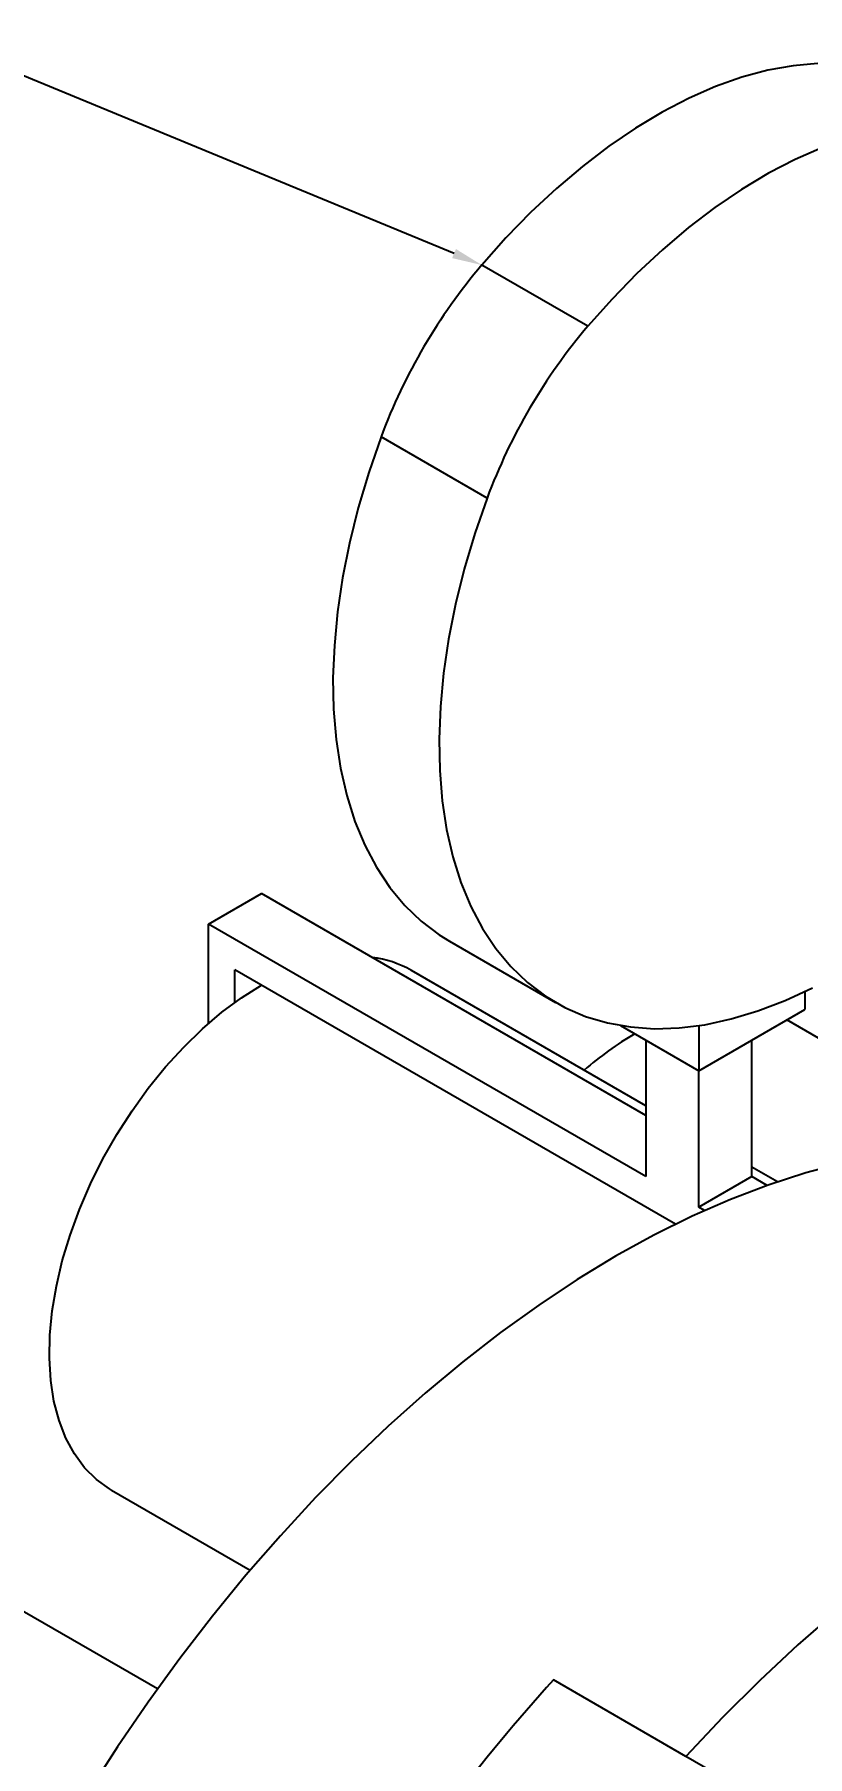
# Model space of a CAD drawing. Header units: millimetres. Extents: x 0 to 1189, y 0 to 841.
# Drawn here: x 265.5 to 368.6, y 426.7 to 656.3 of the extents above; entities that cross this region are included whole.
import ezdxf
from ezdxf import colors
from ezdxf.entities.mleader import LeaderData, LeaderLine
from ezdxf.math import Vec2, Vec3

# ---------------------------------------------------------------- set-up
doc = ezdxf.new("R2010")
doc.units = ezdxf.units.MM

msp = doc.modelspace()

# ---------------------------------------------------------------- linework, layer by layer
at = {"color": 7, "linetype": 'Continuous', "lineweight": 25}
for p, q in [((339.3, 617.41), (325.15, 625.57)), ((325.86, 594.48), (311.72, 602.65)), ((288.69, 537.7), (295.76, 541.78)), ((347.03, 512.19), (295.76, 541.78)), ((288.69, 524.42), (288.69, 537.7)), ((347.03, 504.02), (288.69, 537.7)), ((320.84, 535.42), (334.99, 527.25)), ((350.97, 497.67), (292.23, 531.58)), ((292.23, 527.24), (292.23, 531.58)), ((347.03, 513.47), (315.76, 531.52)), ((368.24, 528.71), (368.24, 526.3)), ((354.1, 518.14), (368.24, 526.3)), ((343.67, 524.16), (354.1, 518.14)), ((354.1, 524.15), (354.1, 518.14)), ((395.65, 507.7), (365.84, 524.91)), ((347.03, 522.22), (347.03, 504.02)), ((361.17, 504.02), (361.17, 522.22)), ((354.1, 499.94), (354.1, 518.14)), ((364.59, 503.33), (361.17, 505.3)), ((361.17, 504.02), (354.1, 499.94)), ((363.21, 502.85), (361.17, 504.02)), ((354.87, 499.5), (354.1, 499.94)), ((281.9, 435.7), (210.86, 476.71)), ((275.76, 462.23), (294.28, 451.54)), ((352.38, 426.69), (334.71, 436.9)), ((371.04, 415.96), (352.38, 426.69))]:
    msp.add_line(p, q, dxfattribs=at)
at = {"color": 7, "linetype": 'Continuous', "lineweight": 25, "flags": 128}
for points in [[(384.48, 649.09), (381.88, 650.39), (379.11, 651.38), (376.18, 652.05), (373.12, 652.41), (369.94, 652.44), (366.66, 652.15), (363.29, 651.54), (359.84, 650.61), (356.34, 649.37), (352.79, 647.82), (349.23, 645.97), (345.67, 643.83), (342.11, 641.41), (338.59, 638.72), (335.12, 635.78), (331.71, 632.6), (328.38, 629.19), (325.15, 625.57)], [(370.48, 641.2), (366.94, 639.65), (363.37, 637.8), (359.81, 635.66), (356.25, 633.24), (352.73, 630.56), (349.26, 627.61), (345.85, 624.43), (342.52, 621.02), (339.3, 617.41)], [(311.72, 602.65), (310.08, 597.91), (308.68, 593.18), (307.51, 588.49), (306.59, 583.86), (305.91, 579.31), (305.49, 574.85), (305.31, 570.52), (305.39, 566.33), (305.73, 562.3), (306.31, 558.46), (307.15, 554.82), (308.23, 551.39), (309.55, 548.2), (311.1, 545.26), (312.88, 542.58), (314.88, 540.18), (317.09, 538.07), (319.49, 536.26), (320.84, 535.42)], [(325.86, 594.48), (324.23, 589.75), (322.82, 585.02), (321.65, 580.33), (320.73, 575.7), (320.05, 571.14), (319.63, 566.69), (319.45, 562.36), (319.54, 558.17), (319.87, 554.14), (320.46, 550.3), (321.29, 546.65), (322.37, 543.23), (323.69, 540.04), (325.25, 537.1), (327.03, 534.42), (329.02, 532.02), (331.23, 529.91), (333.63, 528.09), (336.22, 526.58), (338.98, 525.39), (341.91, 524.52), (344.98, 523.97), (348.18, 523.74), (351.49, 523.85), (354.91, 524.28), (358.41, 525.04), (361.98, 526.11), (365.6, 527.51), (369.25, 529.21)], [(269.21, 492.81), (270.24, 496.22), (271.5, 499.65), (272.96, 503.04), (274.63, 506.39), (276.49, 509.65), (278.51, 512.79), (280.68, 515.8), (282.99, 518.64), (285.41, 521.29), (287.92, 523.73), (290.5, 525.93), (293.12, 527.87), (295.76, 529.54)], [(373.32, 505.83), (368.37, 504.52), (363.36, 502.9), (358.31, 500.98), (353.22, 498.75), (348.11, 496.22), (342.98, 493.4), (337.86, 490.29), (332.75, 486.9), (327.66, 483.25), (322.61, 479.33), (317.6, 475.16), (312.66, 470.74), (307.78, 466.09), (302.99, 461.22), (298.3, 456.14), (293.7, 450.86), (289.23, 445.39), (284.87, 439.75), (280.66, 433.95), (276.59, 428), (272.67, 421.92)], [(275.76, 462.23), (275.52, 462.37), (273.76, 463.65), (272.19, 465.21), (270.83, 467.05), (269.69, 469.16), (268.78, 471.51), (268.1, 474.08), (267.67, 476.85), (267.49, 479.8), (267.55, 482.89), (267.86, 486.11), (268.42, 489.43), (269.21, 492.81)], [(439.66, 477.18), (434.79, 476.74), (429.81, 475.95), (424.76, 474.83), (419.63, 473.37), (414.44, 471.58), (409.21, 469.46), (403.94, 467.02), (398.66, 464.27), (393.37, 461.21), (388.09, 457.85), (382.82, 454.2), (377.59, 450.26), (372.41, 446.05), (367.28, 441.58), (362.23, 436.85), (357.26, 431.89), (352.38, 426.69)]]:
    msp.add_lwpolyline(points, dxfattribs=at)
at = {"color": 7, "linetype": 'Continuous', "lineweight": 25}
for centre, radius, start, end in [((383.51, 575.98), 76.58, 139.6403, 159.6212), ((397.65, 567.82), 76.58, 139.6403, 159.6212), ((308.8, 519.31), 14.05, 60.2918, 82.8966), ((367.9, 484.84), 44.27, 120.2992, 131.0805), ((517.99, 270.99), 247.23, 137.8483, 147.9139)]:
    msp.add_arc(centre, radius, start, end, dxfattribs=at)

# ---------------------------------------------------------------- leaders
ml = msp.add_multileader_mtext('Standard')
ml.set_content('{\\fSimSun|b0|i0|c134|p2;压紧机构}', color=256)
ml.set_leader_properties()
ml.build(insert=Vec2(0, 0))
ml.multileader.update_dxf_attribs({"text_right_attachment_type": 6, "dogleg_length": 0.36})
ctx = ml.context
ctx.base_point, ctx.plane_origin = Vec3(172.24, 680.2), Vec3(325.15, 625.57)
ctx.right_attachment, ctx.text_align_type = 6, 2
notes = []
notes.append((ctx, [(0, (1, 1, 0), (198.86, 677.71), (-1, 0), 0.36, [(0, [(325.15, 625.57)], 0, [])])]))
ctx.mtext.insert, ctx.mtext.alignment, ctx.mtext.flow_direction = Vec3(196.5, 682.51), 3, 5
for ctx, leaders in notes:
    for number, flags, end, landing, length, lines in leaders:
        leader = LeaderData()
        leader.index, (leader.has_last_leader_line, leader.has_dogleg_vector, leader.attachment_direction) = number, flags
        leader.last_leader_point, leader.dogleg_vector, leader.dogleg_length = Vec3(end), Vec3(landing), length
        for number, points, colour, breaks in lines:
            line = LeaderLine()
            line.index, line.vertices, line.color, line.breaks = number, Vec3.list(points), colors.encode_raw_color(colour), breaks
            leader.lines.append(line)
        ctx.leaders.append(leader)

doc.saveas('drawing.dxf')
